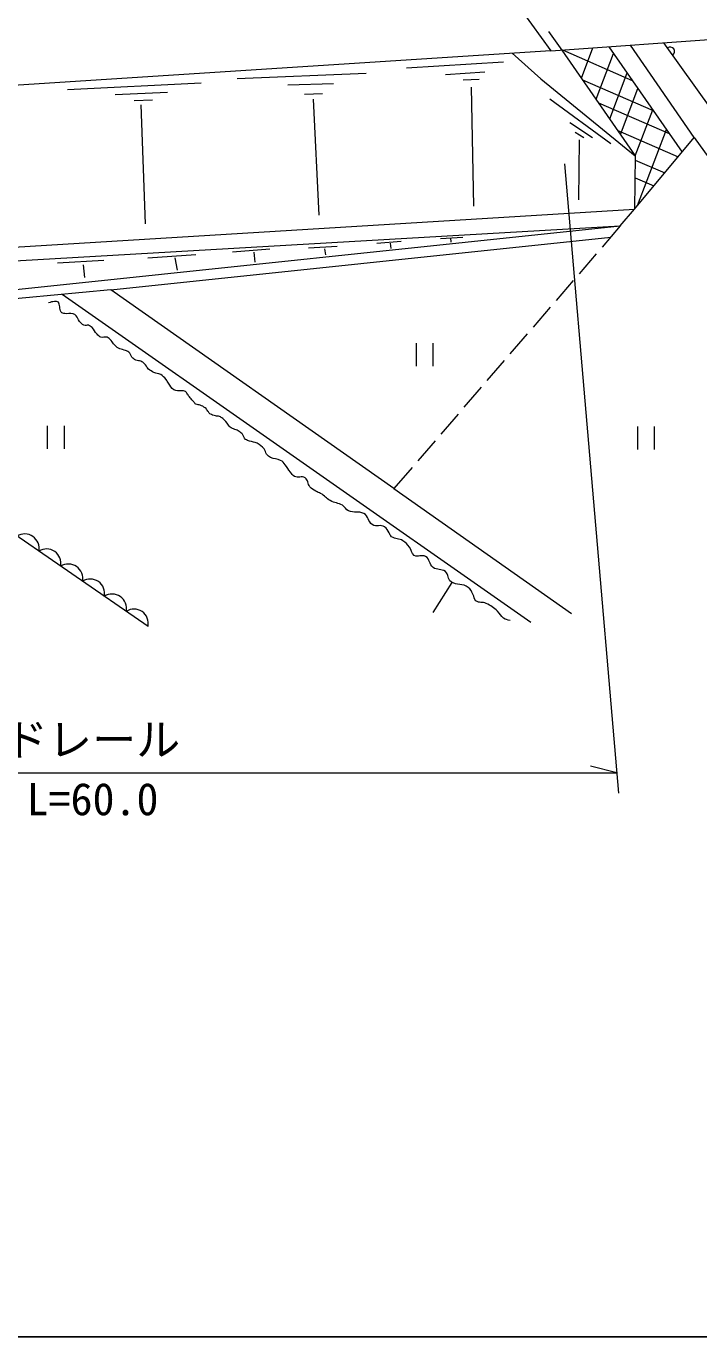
# Model space of a CAD drawing. Units: millimetres, scale not verified. Extents: x 40000 to 680000, y 20000 to 380000.
# Drawn here: x 421490 to 459635, y 205000 to 279326 of the extents above; entities that cross this region are included whole.
import ezdxf
from ezdxf.enums import TextEntityAlignment as Align

# ---------------------------------------------------------------- set-up
doc = ezdxf.new("R2010")
doc.units = ezdxf.units.MM
doc.header["$LTSCALE"] = 1000
for name, color, linetype, lineweight in [('M-BGD', 7, 'Continuous', 13), ('M-STR-HTXT', 7, 'Continuous', 13), ('M-STR-STR1', 1, 'Continuous', 13), ('M-TTL-BAND', 7, 'Continuous', 25)]:
    doc.layers.add(name, color=color, linetype=linetype, lineweight=lineweight)
doc.styles.add('ＭＳ ゴシック', font='')
doc.styles.get('ＭＳ ゴシック').set_extended_font_data('MS Gothic')

msp = doc.modelspace()

# ---------------------------------------------------------------- linework, layer by layer
at = {"layer": 'M-BGD'}
for p, q in [((451120, 279022), (451877, 277976)), ((451902, 277978), (455863, 276255)), ((452981, 276385), (453631, 278101)), ((454535, 278165), (458691, 272188)), ((459374, 273007), (455765, 278253)), ((476290, 252236), (457656, 278388)), ((451250, 277931), (391718, 274079)), ((443063, 276973), (448565, 277309)), ((449044, 277788), (450686, 276340)), ((451877, 277976), (456035, 271980)), ((453815, 275181), (454801, 277782)), ((433454, 276352), (440770, 276668)), ((445272, 276579), (447500, 276737)), ((454583, 274074), (455570, 276677)), ((423829, 275731), (431422, 276106)), ((436333, 275997), (438916, 276076)), ((446278, 276283), (447185, 276323)), ((446731, 275869), (446849, 269124)), ((450686, 276340), (456035, 271980)), ((453047, 276289), (457050, 274549)), ((455195, 273192), (456182, 275796)), ((426531, 275455), (429509, 275593)), ((427616, 275120), (428650, 275155)), ((437280, 275465), (438285, 275504)), ((437773, 275189), (438088, 268612)), ((451188, 275216), (454650, 272674)), ((427984, 274874), (428238, 268116)), ((453953, 274982), (457959, 273240)), ((456035, 271980), (457023, 274587)), ((452319, 273857), (453607, 273016)), ((452617, 273314), (453108, 273016)), ((452856, 272876), (452805, 269479)), ((455046, 273407), (458466, 271920)), ((455993, 268957), (459374, 273007)), ((456164, 269162), (457798, 273473)), ((459374, 273007), (474373, 252188)), ((456035, 271980), (455993, 268957)), ((456032, 271735), (457705, 271007)), ((456018, 270735), (457088, 270270)), ((400350, 265548), (455993, 268957)), ((455185, 268000), (455993, 268957)), ((406691, 265205), (455185, 268000)), ((420375, 264331), (455185, 268000)), ((455185, 268000), (454151, 266800)), ((426292, 264372), (454643, 267371)), ((437503, 266760), (439133, 266860)), ((441384, 267017), (442764, 267140)), ((442138, 267017), (442173, 266713)), ((444991, 267280), (446248, 267356)), ((445563, 267315), (445582, 267076)), ((428380, 266183), (431109, 266388)), ((429923, 266183), (430057, 265482)), ((433183, 266534), (435316, 266703)), ((434399, 266510), (434463, 265949)), ((438415, 266696), (438461, 266369)), ((453824, 266421), (452845, 265285)), ((423263, 265897), (425901, 266063)), ((424718, 265800), (424805, 265082)), ((452518, 264907), (451539, 263771)), ((426292, 264372), (400783, 262001)), ((450105, 245518), (423522, 264114)), ((442342, 253104), (426292, 264372)), ((451212, 263392), (450233, 262256)), ((449906, 261877), (448927, 260741)), ((443601, 261346), (443601, 260046)), ((444576, 260046), (444576, 261346)), ((448600, 260363), (447621, 259226)), ((447294, 258848), (446315, 257712)), ((445988, 257333), (445009, 256197)), ((422678, 256655), (422678, 255355)), ((423653, 255355), (423653, 256655)), ((456152, 256621), (456152, 255321)), ((457127, 255321), (457127, 256621)), ((444682, 255818), (443703, 254682)), ((443376, 254304), (442342, 253104)), ((442342, 253104), (452407, 246011)), ((444577, 246076), (445653, 247771))]:
    msp.add_line(p, q, dxfattribs=at)
msp.add_lwpolyline([(428398, 245288), (419727, 251254), (414438, 251447), (400783, 262001)], dxfattribs=at)
for centre, radius, start, end in [((458011, 277890), 250, 305.47026, 125.47026), ((421407, 249716), 815, 348.2188, 122.72352), ((422645, 248864), 815, 348.2188, 122.72352), ((423884, 248011), 815, 348.2188, 122.72352), ((425123, 247159), 815, 348.2188, 122.72352), ((426362, 246307), 815, 348.2188, 122.72352), ((427600, 245455), 815, 348.2188, 122.72352)]:
    msp.add_arc(centre, radius, start, end, dxfattribs=at)
msp.add_open_spline([(448930, 245622), (448768, 245652), (448693, 245675), (448562, 245754), (448388, 245859), (448372, 246012), (448220, 246148), (447993, 246353), (447855, 246469), (447576, 246595), (447364, 246691), (447175, 246589), (446998, 246740), (446877, 246843), (446903, 246969), (446827, 247108), (446737, 247270), (446714, 247394), (446564, 247502), (446240, 247736), (445920, 247592), (445591, 247818), (445377, 247965), (445469, 248239), (445262, 248396), (445033, 248570), (444795, 248460), (444565, 248633), (444332, 248809), (444392, 249096), (444145, 249251), (443930, 249385), (443710, 249175), (443500, 249317), (443326, 249435), (443355, 249614), (443226, 249780), (443100, 249940), (443035, 250049), (442858, 250148), (442625, 250277), (442435, 250221), (442215, 250370), (442133, 250425), (442138, 250503), (442082, 250585), (441985, 250726), (441958, 250836), (441819, 250935), (441593, 251097), (441346, 250899), (441118, 251058), (440863, 251235), (440908, 251542), (440636, 251689), (440333, 251853), (440083, 251700), (439768, 251838), (439603, 251910), (439588, 252064), (439432, 252154), (439177, 252300), (438987, 252281), (438731, 252425), (438500, 252555), (438416, 252696), (438187, 252829), (438086, 252887), (438016, 252893), (437915, 252951), (437772, 253035), (437683, 253081), (437578, 253210), (437438, 253382), (437493, 253589), (437306, 253709), (437109, 253837), (436924, 253690), (436710, 253788), (436587, 253845), (436561, 253939), (436474, 254043), (436345, 254194), (436309, 254307), (436176, 254455), (436083, 254557), (436045, 254639), (435921, 254700), (435713, 254803), (435560, 254764), (435352, 254866), (435247, 254918), (435196, 254968), (435124, 255059), (435046, 255159), (435064, 255253), (434985, 255352), (434861, 255509), (434764, 255581), (434588, 255674), (434434, 255755), (434325, 255738), (434161, 255797), (434070, 255829), (434012, 255838), (433933, 255896), (433827, 255974), (433839, 256082), (433752, 256182), (433691, 256253), (433656, 256295), (433577, 256346), (433484, 256406), (433421, 256418), (433320, 256463), (433215, 256509), (433145, 256514), (433051, 256580), (433003, 256613), (433000, 256656), (432963, 256702), (432842, 256852), (432793, 256957), (432642, 257076), (432573, 257131), (432532, 257163), (432449, 257193), (432369, 257222), (432316, 257203), (432233, 257222), (432102, 257253), (432023, 257269), (431912, 257345), (431848, 257388), (431843, 257443), (431795, 257503), (431738, 257573), (431713, 257622), (431643, 257678), (431543, 257758), (431476, 257791), (431356, 257836), (431267, 257869), (431202, 257844), (431117, 257888), (431054, 257922), (431037, 257965), (430988, 258017), (430905, 258106), (430866, 258162), (430790, 258257), (430740, 258317), (430714, 258352), (430667, 258414), (430613, 258487), (430605, 258549), (430532, 258602), (430454, 258660), (430384, 258631), (430288, 258646), (430125, 258672), (430015, 258623), (429870, 258701), (429700, 258792), (429669, 258926), (429553, 259080), (429494, 259159), (429483, 259219), (429419, 259293), (429313, 259412), (429257, 259491), (429117, 259568), (428979, 259643), (428876, 259621), (428733, 259687), (428606, 259746), (428538, 259790), (428432, 259882), (428311, 259986), (428305, 260101), (428185, 260205), (428120, 260262), (428079, 260292), (427998, 260322), (427888, 260363), (427814, 260344), (427706, 260388), (427608, 260429), (427560, 260471), (427488, 260548), (427396, 260646), (427418, 260761), (427312, 260844), (427222, 260916), (427146, 260914), (427038, 260955), (426915, 261003), (426838, 261009), (426722, 261072), (426625, 261125), (426578, 261169), (426500, 261247), (426414, 261334), (426400, 261412), (426313, 261499), (426229, 261583), (426187, 261650), (426074, 261686), (425945, 261727), (425858, 261648), (425729, 261686), (425621, 261717), (425586, 261788), (425507, 261867), (425378, 261995), (425370, 262124), (425230, 262240), (425156, 262302), (425108, 262339), (425015, 262362), (424920, 262386), (424855, 262330), (424765, 262366), (424645, 262414), (424600, 262487), (424515, 262584), (424420, 262694), (424422, 262798), (424318, 262899), (424260, 262955), (424228, 263000), (424149, 263018), (423970, 263058), (423859, 262994), (423679, 263029), (423592, 263046), (423530, 263051), (423469, 263115), (423427, 263158), (423432, 263202), (423414, 263260), (423379, 263375), (423400, 263450), (423362, 263564), (423347, 263609), (423355, 263649), (423315, 263676), (423241, 263727), (423177, 263705), (423086, 263705), (422953, 263705), (422896, 263679), (422754, 263630)], degree=3, knots=[0, 0, 0, 0, 1, 1, 1, 2, 2, 2, 3, 3, 3, 4, 4, 4, 5, 5, 5, 6, 6, 6, 7, 7, 7, 8, 8, 8, 9, 9, 9, 10, 10, 10, 11, 11, 11, 12, 12, 12, 13, 13, 13, 14, 14, 14, 15, 15, 15, 16, 16, 16, 17, 17, 17, 18, 18, 18, 19, 19, 19, 20, 20, 20, 21, 21, 21, 22, 22, 22, 23, 23, 23, 24, 24, 24, 25, 25, 25, 26, 26, 26, 27, 27, 27, 28, 28, 28, 29, 29, 29, 30, 30, 30, 31, 31, 31, 32, 32, 32, 33, 33, 33, 34, 34, 34, 35, 35, 35, 36, 36, 36, 37, 37, 37, 38, 38, 38, 39, 39, 39, 40, 40, 40, 41, 41, 41, 42, 42, 42, 43, 43, 43, 44, 44, 44, 45, 45, 45, 46, 46, 46, 47, 47, 47, 48, 48, 48, 49, 49, 49, 50, 50, 50, 51, 51, 51, 52, 52, 52, 53, 53, 53, 54, 54, 54, 55, 55, 55, 56, 56, 56, 57, 57, 57, 58, 58, 58, 59, 59, 59, 60, 60, 60, 61, 61, 61, 62, 62, 62, 63, 63, 63, 64, 64, 64, 65, 65, 65, 66, 66, 66, 67, 67, 67, 68, 68, 68, 69, 69, 69, 70, 70, 70, 71, 71, 71, 72, 72, 72, 73, 73, 73, 74, 74, 74, 75, 75, 75, 76, 76, 76, 77, 77, 77, 78, 78, 78, 79, 79, 79, 80, 80, 80, 81, 81, 81, 82, 82, 82, 83, 83, 83, 84, 84, 84, 84], dxfattribs=at)
at = {"layer": 'M-STR-HTXT'}
for p, q in [((452022, 271515), (455083, 235838)), ((454985, 236989), (453485, 237364)), ((395183, 236989), (454985, 236989))]:
    msp.add_line(p, q, dxfattribs=at)
at = {"layer": 'M-STR-STR1'}
for p, q in [((442845, 289543), (451250, 277931)), ((451250, 277931), (515575, 282519))]:
    msp.add_line(p, q, dxfattribs=at)
at = {"layer": 'M-TTL-BAND'}
msp.add_line((40000, 205000), (579000, 205000), dxfattribs=at)

# ---------------------------------------------------------------- texts
at = {"layer": 'M-STR-HTXT', "style": 'ＭＳ ゴシック'}
for s, p in [('ガ-ドレール', (416477, 237402)), ('L=60.0', (421511, 234030))]:
    msp.add_text(s, height=1833, dxfattribs=at).set_placement(p, align=Align.BOTTOM_LEFT)

doc.saveas('drawing.dxf')
